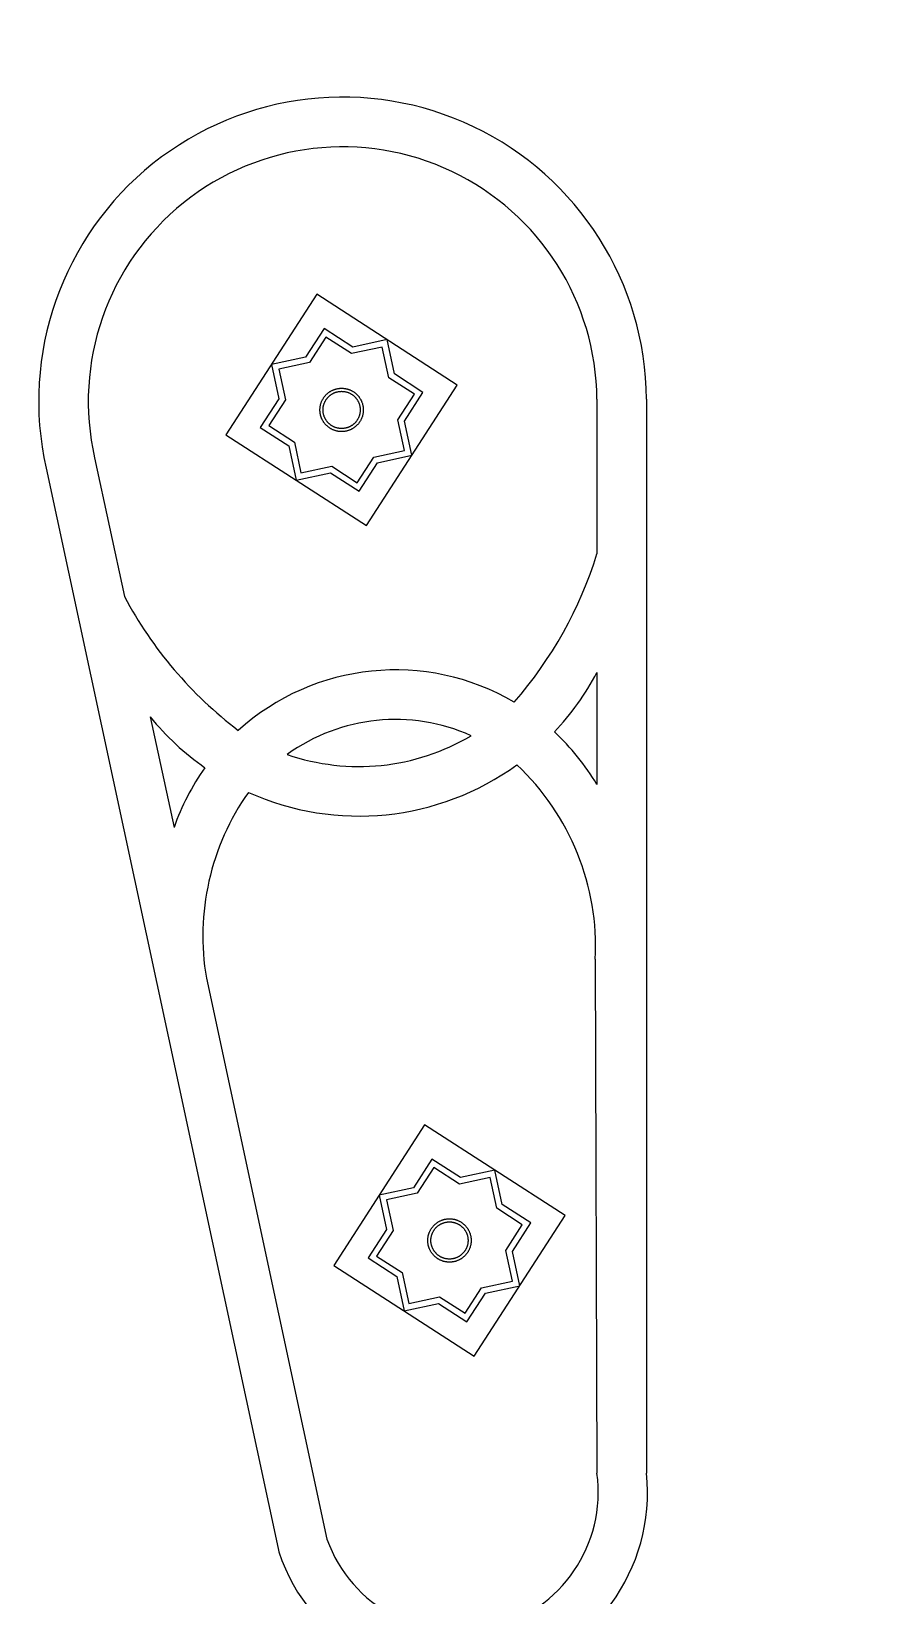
# Model space of a CAD drawing. Header units: inches. Extents: x 6322 to 85903, y -36042 to 7673.
# Drawn here: x 64065 to 65734, y 428 to 3457 of the extents above; entities that cross this region are included whole.
import ezdxf

# ---------------------------------------------------------------- set-up
doc = ezdxf.new("R2010")
doc.units = ezdxf.units.IN
doc.header["$LTSCALE"] = 10
doc.linetypes.add('Amconstr', pattern=[9999, 9999, 0])
doc.linetypes.add('HIDDEN', pattern=[9.525, 6.35, -3.175])
for name, color, linetype in [('06--LINE-2', 2, 'Continuous'), ('FURN', 6, 'Continuous'), ('MS GATE', 1, 'Continuous')]:
    doc.layers.add(name, color=color, linetype=linetype)
doc.styles.add('3-16', font='arial.ttf')
doc.dimstyles.new('1-8', dxfattribs={"dimtxt": 10, "dimasz": 4, "dimexe": 2, "dimexo": 2, "dimgap": 1, "dimtad": 1, "dimdec": 4, "dimzin": 0, "dimdsep": 46, "dimlunit": 4, "dimtxsty": '3-16', "dimblk": 'ARCHTICK', "dimcen": 4, "dimclrd": 1, "dimclre": 8, "dimclrt": 2, "dimadec": 3, "dimazin": 0, "dimtfac": 1, "dimtdec": 4, "dimtofl": 0, "dimtmove": 2, "dimatfit": 3, "dimldrblk": 'AERO', "dimfxl": 0.18, "dimtolj": 1, "dimtzin": 0, "dimarcsym": 0})

# ---------------------------------------------------------------- blocks, each defined once
blk = doc.blocks.new('_ArchTick')
at = {"color": 0, "const_width": 0.15}
blk.add_lwpolyline([(-0.5, -0.5), (0.5, 0.5)], dxfattribs=at)
blk = doc.blocks.new('*D27')
at = {"layer": 'Defpoints', "color": 0, "linetype": 'Amconstr', "lineweight": 25, "transparency": 16777216}
for p in [(71828.1, 5022.4), (71861.8, 4777.2), (55517.2, 2537.3)]:
    blk.add_point(p, dxfattribs=at)
at = {"layer": 'FURN', "color": 1, "linetype": 'Amconstr', "lineweight": -2, "transparency": 16777216}
blk.add_line((55483.6, 2782.5), (71828.1, 5022.4), dxfattribs=at)
at = {"layer": 'FURN', "color": 8, "linetype": 'HIDDEN', "lineweight": -2, "transparency": 16777216}
for p, q in [((71861.5, 4779.2), (71827.9, 5024.4)), ((55516.9, 2539.3), (55483.3, 2784.5))]:
    blk.add_line(p, q, dxfattribs=at)
at = {"layer": 'FURN', "color": 1, "linetype": 'Amconstr', "lineweight": -2, "transparency": 16777216, "xscale": 24, "yscale": 24, "zscale": 24}
for p, rotation in [((71828.1, 5022.4), 7.80334522776029), ((55483.6, 2782.5), 187.8033452277602)]:
    blk.add_blockref('_ArchTick', p, dxfattribs=dict(at, rotation=rotation))
at = {"layer": 'FURN', "color": 2, "linetype": 'Amconstr', "lineweight": 25, "transparency": 16777216, "insert": (63654.1, 3915.6), "char_height": 24, "attachment_point": 5, "rotation": 7.8033, "style": '3-16'}
blk.add_mtext('\\A1;1374\'-9"', dxfattribs=at)
blk = doc.blocks.new('AERO')
blk.add_line((0, 0), (-1, 0))
blk.add_lwpolyline([(-0.71, 0.71), (0, 0), (-0.71, -0.71)])

msp = doc.modelspace()

# ---------------------------------------------------------------- linework, layer by layer
at = {"layer": '06--LINE-2', "lineweight": -3}
for p, q in [((64093.85371, 2610.58367), (64545.40332, 509.86988)), ((64187.70994, 2630.75812), (64245.45358, 2362.12126)), ((64295.48853, 2129.34705), (64341.51569, 1915.218)), ((65157.6025, 1659.99705), (65160.80283, 664.86382)), ((64404.26521, 1623.29264), (64637.755, 537.04384))]:
    msp.add_line(p, q, dxfattribs=at)
at = {"layer": '06--LINE-2', "linetype": 'Amconstr', "lineweight": 25}
for points in [[(64618.02074, 2947.58279), (64442.18025, 2675.45024), (64714.3128, 2499.60976), (64890.15329, 2771.7423)], [(64618.02074, 2947.58279), (64442.18025, 2675.45024), (64714.3128, 2499.60976), (64890.15329, 2771.7423)], [(64826.90004, 1339.54118), (64651.05955, 1067.40863), (64923.1921, 891.56815), (65099.03258, 1163.70069)], [(64826.90004, 1339.54118), (64651.05955, 1067.40863), (64923.1921, 891.56815), (65099.03258, 1163.70069)]]:
    msp.add_lwpolyline(points, close=True, dxfattribs=at)
at = {"layer": '06--LINE-2', "lineweight": -3}
for points in [[(65160.80283, 2744.19111), (65160.80283, 2445.18343)], [(65256.80283, 2744.19111), (65256.80283, 664.86382)], [(65160.80283, 2215.34961), (65160.80283, 1998.11416)]]:
    msp.add_lwpolyline(points, dxfattribs=at)
for centre, radius, start, end in [((64668.08037, 2740.47469), 588.73418, 0.36168617, 192.74589872), ((64668.10992, 2740.20246), 492.70905, 0.46383415, 192.8340364), ((64401.009, 2680.70536), 795.4604, 318.89420203, 342.77753804), ((64947.299, 2736.51445), 795.4604, 208.07729367, 232.77202057), ((64770.43089, 1766.19884), 454.06493, 59.57324857, 132.09297403), ((64699.7101, 2458.45279), 521.25393, 316.56103083, 332.2003345), ((64699.7101, 2458.45279), 521.25393, 219.15150433, 235.10519177), ((64770.43089, 1766.19884), 358.06493, 65.83893553, 125.82728707), ((64699.7101, 2458.45279), 425.25393, 250.93997229, 300.72625031), ((64770.43089, 1766.19884), 454.06493, 30.71404355, 47.32799734), ((64770.43089, 1766.19884), 454.06493, 144.33822525, 160.84110139), ((64699.7101, 2458.45279), 521.25393, 245.74883222, 305.91739038), ((64675.59127, 1684.05498), 482.61124, 357.14264979, 46.87718966), ((64879.92165, 1704.92941), 482.61124, 144.78903294, 189.73877259), ((64892.32899, 627.9994), 366.3334, 198.39510215, 5.77549617), ((64892.56463, 628.42912), 270.70134, 199.72993448, 7.73512707)]:
    msp.add_arc(centre, radius, start, end, dxfattribs=at)
at = {"layer": 'MS GATE', "linetype": 'Amconstr', "lineweight": 25}
for points in [[(64754.08701, 2859.66255), (64687.72064, 2845.39706), (64632.28623, 2881.21642), (64596.46687, 2825.78201), (64530.1005, 2811.51652), (64544.36599, 2745.15014)], [(64544.36599, 2745.15014), (64508.54663, 2689.71573), (64563.98103, 2653.89638), (64578.24652, 2587.53), (64644.6129, 2601.79549), (64700.04731, 2565.97613), (64735.86667, 2621.41054), (64802.23304, 2635.67603), (64787.96755, 2702.04241), (64823.78691, 2757.47681), (64768.3525, 2793.29617), (64754.08701, 2859.66255)], [(64757.66504, 2785.9148), (64744.87679, 2845.40871), (64685.38288, 2832.62046), (64635.8526, 2864.62482), (64603.84824, 2815.09455), (64544.35433, 2802.3063), (64557.14258, 2742.81238)], [(64728.48529, 2632.098), (64787.97921, 2644.88625), (64775.19096, 2704.38016), (64807.19532, 2753.91044), (64757.66504, 2785.9148)], [(64557.14258, 2742.81238), (64525.13822, 2693.28211), (64574.6685, 2661.27775)], [(64574.6685, 2661.27775), (64587.45675, 2601.78384), (64646.95066, 2614.57209)], [(64646.95066, 2614.57209), (64696.48094, 2582.56773), (64728.48529, 2632.098)], [(64962.96631, 1251.62094), (64896.59993, 1237.35545), (64841.16553, 1273.1748), (64805.34617, 1217.7404), (64738.97979, 1203.47491), (64753.24528, 1137.10853)], [(64753.24528, 1137.10853), (64717.42592, 1081.67412), (64772.86033, 1045.85476), (64787.12582, 979.48839), (64853.4922, 993.75388), (64908.92661, 957.93452), (64944.74596, 1013.36893), (65011.11234, 1027.63442), (64996.84685, 1094.00079), (65032.66621, 1149.4352), (64977.2318, 1185.25456), (64962.96631, 1251.62094)], [(64966.54434, 1177.87319), (64953.75609, 1237.3671), (64894.26218, 1224.57885), (64844.7319, 1256.58321), (64812.72754, 1207.05293), (64753.23363, 1194.26468), (64766.02188, 1134.77077)], [(64937.36459, 1024.05639), (64996.8585, 1036.84464), (64984.07025, 1096.33855), (65016.07461, 1145.86883), (64966.54434, 1177.87319)], [(64766.02188, 1134.77077), (64734.01752, 1085.2405), (64783.54779, 1053.23614)], [(64783.54779, 1053.23614), (64796.33604, 993.74222), (64855.82996, 1006.53047)], [(64855.82996, 1006.53047), (64905.36023, 974.52611), (64937.36459, 1024.05639)]]:
    msp.add_lwpolyline(points, dxfattribs=at)
for centre, radius in [((64666.16677, 2723.59627), 42), ((64666.16677, 2723.59627), 36), ((64875.04607, 1115.55466), 42), ((64875.04607, 1115.55466), 36)]:
    msp.add_circle(centre, radius, dxfattribs=at)

# ---------------------------------------------------------------- dimensions: what is measured, and where the dimension line sits
at = {"layer": 'FURN', "linetype": 'Amconstr', "lineweight": 25}
dim = msp.add_aligned_dim(p1=(55517.18687, 2537.32102), p2=(71861.75005, 4777.21987), distance=247.48106, dimstyle='1-8', override={"dimtxt": 24, "dimasz": 24, "dimdec": 0, "dimfxl": 150}, dxfattribs=at)
dim.commit()
dim.dimension.update_dxf_attribs({"geometry": '*D27', "text_midpoint": (63654.06649, 3915.59893)})

doc.saveas('drawing.dxf')
